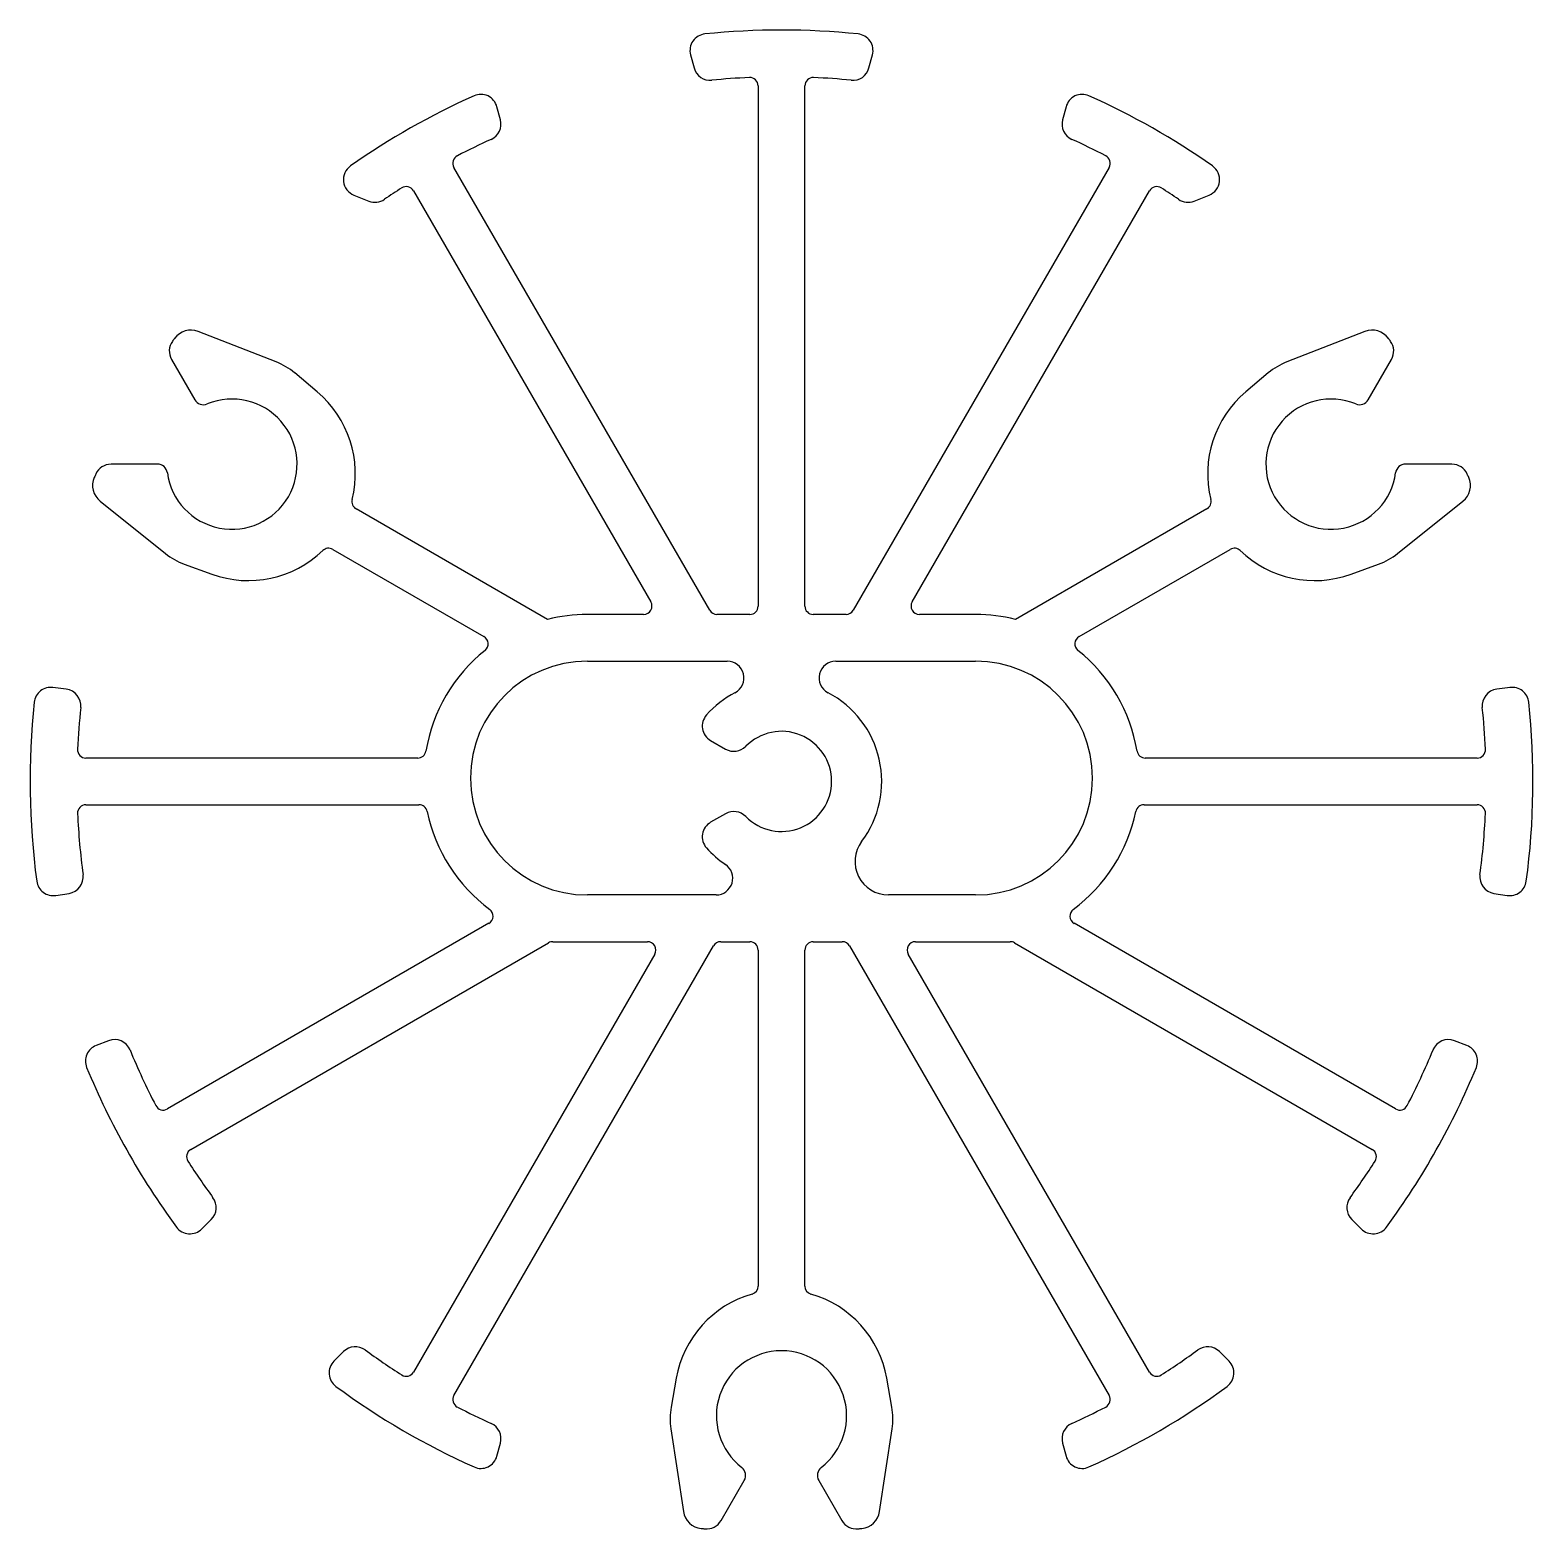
# Model space of a CAD drawing. Extents: x 994.3 to 1039.3, y 373 to 417.9.
import ezdxf

# ---------------------------------------------------------------- set-up
doc = ezdxf.new("R2010")
doc.units = 0
doc.layers.get('0').update_dxf_attribs({"linetype": 'CONTINUOUS'})

msp = doc.modelspace()

# ---------------------------------------------------------------- linework, layer by layer
for p, q in [((1014.124, 417.15), (1014.229, 416.758)), ((1019.466, 416.758), (1019.571, 417.15)), ((1016.148, 416.222), (1016.148, 400.644)), ((1017.548, 400.644), (1017.548, 416.222)), ((1008.433, 415.206), (1008.328, 415.597)), ((1025.367, 415.597), (1025.262, 415.206)), ((1014.697, 400.519), (1007.04, 413.782)), ((1026.656, 413.782), (1018.998, 400.519)), ((1004.047, 412.949), (1004.496, 412.773)), ((1005.827, 413.082), (1012.936, 400.769)), ((1020.759, 400.769), (1027.868, 413.082)), ((1029.199, 412.773), (1029.649, 412.949)), ((1001.713, 407.956), (999.379, 408.867)), ((1034.316, 408.867), (1031.982, 407.956)), ((998.583, 408.029), (999.278, 406.825)), ((1034.417, 406.825), (1035.112, 408.029)), ((1002.945, 407.059), (1002.271, 407.625)), ((1031.424, 407.625), (1030.75, 407.059)), ((998.163, 404.894), (996.773, 404.894)), ((1036.923, 404.894), (1035.532, 404.894)), ((996.445, 403.785), (998.401, 402.22)), ((1035.294, 402.22), (1037.25, 403.785)), ((1009.843, 400.246), (1004.111, 403.556)), ((1029.585, 403.556), (1023.853, 400.246)), ((1003.411, 402.343), (1007.939, 399.729)), ((1025.756, 399.729), (1030.285, 402.343)), ((998.967, 401.902), (999.794, 401.601)), ((1033.901, 401.601), (1034.728, 401.902)), ((1012.72, 400.394), (1011.034, 400.394)), ((1015.898, 400.394), (1014.914, 400.394)), ((1018.782, 400.394), (1017.798, 400.394)), ((1022.661, 400.394), (1020.976, 400.394)), ((1011.034, 398.994), (1015.223, 398.994)), ((1018.473, 398.994), (1022.661, 398.994)), ((995.431, 398.154), (995.034, 398.206)), ((1038.661, 398.206), (1038.264, 398.154)), ((1014.726, 396.618), (1015.171, 396.362)), ((1005.955, 396.094), (996.019, 396.094)), ((1037.676, 396.094), (1027.74, 396.094)), ((996.019, 394.694), (1005.993, 394.694)), ((1027.703, 394.694), (1037.676, 394.694)), ((1015.171, 394.425), (1014.726, 394.169)), ((995.119, 391.98), (995.515, 392.041)), ((1014.888, 391.994), (1011.034, 391.994)), ((1022.661, 391.994), (1020.048, 391.994)), ((1038.181, 392.041), (1038.576, 391.98)), ((1008.087, 391.144), (998.46, 385.586)), ((1035.236, 385.586), (1025.608, 391.144)), ((999.16, 384.373), (1009.876, 390.56)), ((1013.051, 390.219), (1005.827, 377.706)), ((1007.04, 377.006), (1014.812, 390.469)), ((1010.001, 390.594), (1012.835, 390.594)), ((1015.029, 390.594), (1015.898, 390.594)), ((1016.148, 390.344), (1016.148, 380.282)), ((1017.548, 380.282), (1017.548, 390.344)), ((1017.798, 390.594), (1018.666, 390.594)), ((1018.883, 390.469), (1026.656, 377.006)), ((1027.868, 377.706), (1020.644, 390.219)), ((1020.86, 390.594), (1023.695, 390.594)), ((1023.82, 390.56), (1034.536, 384.373)), ((996.699, 387.628), (996.325, 387.485)), ((1037.37, 387.485), (1036.997, 387.628)), ((999.487, 381.992), (999.774, 382.278)), ((1033.921, 382.278), (1034.208, 381.992)), ((1003.735, 378.319), (1003.448, 378.033)), ((1030.247, 378.033), (1029.961, 378.319)), ((1013.696, 377.521), (1013.543, 376.654)), ((1020.152, 376.654), (1019.999, 377.521)), ((1013.536, 376.006), (1013.913, 373.529)), ((1019.782, 373.529), (1020.159, 376.006)), ((1008.328, 375.19), (1008.433, 375.582)), ((1025.262, 375.582), (1025.367, 375.19)), ((1015.037, 373.258), (1015.733, 374.463)), ((1017.963, 374.463), (1018.658, 373.258))]:
    msp.add_line(p, q)
for centre, radius, start, end in [((1014.607, 417.279), 0.5, 95.8459, 195), ((1016.848, 395.394), 22.5, 84.1541, 95.8459), ((1019.088, 417.279), 0.5, 345, 84.1541), ((1014.712, 416.888), 0.5, 195, 275.6748), ((1018.984, 416.888), 0.5, 264.3252, 345), ((1016.848, 395.394), 21.1, 92.6115, 95.6748), ((1015.898, 416.222), 0.25, 360, 92.6115), ((1017.798, 416.222), 0.25, 87.3885, 180), ((1016.848, 395.394), 21.1, 84.3252, 87.3885), ((1016.848, 395.394), 22.5, 114.1541, 125.0015), ((1007.845, 415.468), 0.5, 15, 114.1541), ((1025.85, 415.468), 0.5, 65.8459, 165), ((1016.848, 395.394), 22.5, 54.9985, 65.8459), ((1007.95, 415.076), 0.5, 294.3252, 15), ((1025.745, 415.076), 0.5, 165, 245.6748), ((1016.848, 395.394), 21.1, 114.3252, 117.3885), ((1016.848, 395.394), 21.1, 62.6115, 65.6748), ((1007.256, 413.907), 0.25, 117.3885, 210), ((1026.439, 413.907), 0.25, 330, 62.6115), ((1004.229, 413.415), 0.5, 125.0015, 248.6649), ((1029.467, 413.415), 0.5, 291.3351, 54.9985), ((1016.848, 395.394), 21.1, 122.6115, 124.2919), ((1005.611, 412.957), 0.25, 30, 122.6115), ((1028.085, 412.957), 0.25, 57.3885, 150), ((1016.848, 395.394), 21.1, 55.7081, 57.3885), ((1004.678, 413.239), 0.5, 248.6649, 304.2919), ((1029.017, 413.239), 0.5, 235.7081, 291.3351), ((1016.848, 395.394), 22.5, 143.8632, 144.1477), ((999.161, 408.308), 0.6, 68.6649, 143.8632), ((1034.534, 408.308), 0.6, 36.1368, 111.3351), ((1016.848, 395.394), 22.5, 35.8523, 36.1368), ((999.016, 408.279), 0.5, 144.1477, 210), ((1034.679, 408.279), 0.5, 330, 35.8523), ((1000.985, 406.093), 2, 50, 68.6649), ((1032.71, 406.093), 2, 111.3351, 130), ((1000.393, 404.894), 1.95, 187.6623, 112.3377), ((999.538, 406.975), 0.3, 210, 292.3377), ((1000.888, 404.608), 3.2, 345.9836, 50), ((1032.807, 404.608), 3.2, 130, 194.0164), ((1033.302, 404.894), 1.95, 67.6623, 352.3377), ((1034.157, 406.975), 0.3, 247.6623, 330), ((1016.848, 395.394), 22.5, 155.8523, 156.1368), ((996.773, 404.394), 0.5, 90, 155.8523), ((998.163, 404.594), 0.3, 7.6623, 90), ((1035.532, 404.594), 0.3, 90, 172.3377), ((1036.923, 404.394), 0.5, 24.1477, 90), ((1016.848, 395.394), 22.5, 23.8632, 24.1477), ((996.82, 404.253), 0.6, 156.1368, 231.3351), ((1036.876, 404.253), 0.6, 308.6649, 23.8632), ((1004.236, 403.772), 0.25, 165.9836, 240), ((1029.46, 403.772), 0.25, 300, 14.0164), ((1000.888, 404.608), 3.2, 250, 314.0164), ((1003.286, 402.127), 0.25, 60, 134.0164), ((1030.41, 402.127), 0.25, 45.9836, 120), ((1032.807, 404.608), 3.2, 225.9836, 290), ((999.651, 403.781), 2, 231.3351, 250), ((1034.044, 403.781), 2, 290, 308.6649), ((1012.72, 400.644), 0.25, 270, 30), ((1014.914, 400.644), 0.25, 210, 270), ((1015.898, 400.644), 0.25, 270, 0), ((1017.798, 400.644), 0.25, 180, 270), ((1018.782, 400.644), 0.25, 270, 330), ((1020.976, 400.644), 0.25, 150, 270), ((1011.034, 395.494), 4.9, 90, 104.0781), ((1022.661, 395.494), 4.9, 75.9219, 90), ((1007.814, 399.512), 0.25, 308.7074, 60), ((1025.881, 399.512), 0.25, 120, 231.2926), ((1011.034, 395.494), 4.9, 128.7074, 170.4983), ((1022.661, 395.494), 4.9, 9.5017, 51.2926), ((1011.034, 395.494), 3.5, 90, 270), ((1015.223, 398.494), 0.5, 297.6657, 90), ((1018.473, 398.494), 0.5, 90, 242.3343), ((1022.661, 395.494), 3.5, 270, 90), ((994.97, 397.71), 0.5, 82.5784, 173.9569), ((995.367, 397.658), 0.5, 353.9824, 82.5784), ((1016.848, 395.394), 3, 117.6657, 138.463), ((1016.848, 395.394), 3, 323.1274, 62.3343), ((1038.329, 397.658), 0.5, 97.4216, 186.0176), ((1038.725, 397.71), 0.5, 6.0431, 97.4216), ((1016.848, 395.394), 22.5, 173.9569, 187.6273), ((1016.848, 395.394), 21.1, 173.9824, 177.3885), ((1014.976, 397.051), 0.5, 138.463, 240), ((1016.848, 395.394), 21.1, 2.6115, 6.0176), ((1016.848, 395.394), 22.5, 352.3727, 6.0431), ((1016.848, 395.394), 1.5, 224.4775, 135.5225), ((996.019, 396.344), 0.25, 177.3885, 270), ((1005.955, 396.344), 0.25, 270, 350.4983), ((1015.421, 396.795), 0.5, 240, 315.5225), ((1027.74, 396.344), 0.25, 189.5017, 270), ((1037.676, 396.344), 0.25, 270, 2.6115), ((996.019, 394.444), 0.25, 90, 182.6115), ((1005.993, 394.444), 0.25, 11.7624, 90), ((1027.703, 394.444), 0.25, 90, 168.2376), ((1037.676, 394.444), 0.25, 357.3885, 90), ((1016.848, 395.394), 21.1, 182.6115, 187.6046), ((1011.034, 395.494), 4.9, 191.7624, 233.3728), ((1015.421, 393.992), 0.5, 44.4775, 120), ((1022.661, 395.494), 4.9, 306.6272, 348.2376), ((1016.848, 395.394), 21.1, 352.3954, 357.3885), ((1014.976, 393.736), 0.5, 120, 221.537), ((1016.848, 395.394), 3, 221.537, 235.9567), ((1020.048, 392.994), 1, 143.1274, 270), ((1014.888, 392.494), 0.5, 270, 55.9567), ((995.042, 392.474), 0.5, 187.6273, 278.8537), ((995.438, 392.535), 0.5, 278.8537, 7.6046), ((1038.258, 392.535), 0.5, 172.3954, 261.1463), ((1038.653, 392.474), 0.5, 261.1463, 352.3727), ((1007.962, 391.36), 0.25, 300, 53.3728), ((1025.733, 391.36), 0.25, 126.6272, 240), ((1010.001, 390.344), 0.25, 90, 120), ((1012.835, 390.344), 0.25, 330, 90), ((1015.029, 390.344), 0.25, 90, 150), ((1015.898, 390.344), 0.25, 0, 90), ((1017.798, 390.344), 0.25, 90, 180), ((1018.666, 390.344), 0.25, 30, 90), ((1020.86, 390.344), 0.25, 90, 210), ((1023.695, 390.344), 0.25, 60, 90), ((996.504, 387.018), 0.5, 111.0032, 202.3772), ((996.878, 387.162), 0.5, 22.4027, 111.0032), ((1036.817, 387.162), 0.5, 68.9968, 157.5973), ((1037.191, 387.018), 0.5, 337.6228, 68.9968), ((1016.848, 395.394), 21.1, 202.4027, 207.3885), ((1016.848, 395.394), 21.1, 332.6115, 337.5973), ((1016.848, 395.394), 22.5, 202.3772, 216.3749), ((1016.848, 395.394), 22.5, 323.6251, 337.6228), ((998.335, 385.802), 0.25, 207.3885, 300), ((1035.361, 385.802), 0.25, 240, 332.6115), ((999.285, 384.157), 0.25, 120, 212.6115), ((1034.411, 384.157), 0.25, 327.3885, 60), ((1016.848, 395.394), 21.1, 212.6115, 216.2149), ((1016.848, 395.394), 21.1, 323.7851, 327.3885), ((999.421, 382.632), 0.5, 314.9469, 36.2149), ((1034.275, 382.632), 0.5, 143.7851, 225.0531), ((999.134, 382.346), 0.5, 216.3749, 314.9469), ((1034.561, 382.346), 0.5, 225.0531, 323.6251), ((1015.898, 380.282), 0.25, 285.9836, 360), ((1017.798, 380.282), 0.25, 180, 254.0164), ((1016.848, 376.966), 3.2, 105.9836, 170), ((1016.848, 376.966), 3.2, 10, 74.0164), ((1004.088, 377.965), 0.5, 53.7908, 134.9469), ((1029.608, 377.965), 0.5, 45.0531, 126.2092), ((1003.801, 377.679), 0.5, 134.9469, 233.6288), ((1016.848, 395.394), 21.1, 233.7908, 237.3885), ((1016.848, 376.394), 1.95, 307.6623, 232.3377), ((1016.848, 395.394), 21.1, 302.6115, 306.2092), ((1029.894, 377.679), 0.5, 306.3712, 45.0531), ((1005.611, 377.831), 0.25, 237.3885, 330), ((1028.085, 377.831), 0.25, 210, 302.6115), ((1016.848, 395.394), 22.5, 233.6288, 245.8459), ((1016.848, 395.394), 22.5, 294.1541, 306.3712), ((1007.256, 376.881), 0.25, 150, 242.6115), ((1016.848, 395.394), 21.1, 242.6115, 245.6748), ((1015.513, 376.307), 2, 170, 188.6649), ((1018.182, 376.307), 2, 351.3351, 10), ((1016.848, 395.394), 21.1, 294.3252, 297.3885), ((1026.439, 376.881), 0.25, 297.3885, 30), ((1007.95, 375.711), 0.5, 345, 65.6748), ((1025.745, 375.711), 0.5, 114.3252, 195), ((1007.845, 375.32), 0.5, 245.8459, 345), ((1015.473, 374.613), 0.3, 330, 52.3377), ((1018.222, 374.613), 0.3, 127.6623, 210), ((1025.85, 375.32), 0.5, 195, 294.1541), ((1014.506, 373.619), 0.6, 188.6649, 263.8632), ((1019.189, 373.619), 0.6, 276.1368, 351.3351), ((1014.604, 373.508), 0.5, 264.1477, 330), ((1019.091, 373.508), 0.5, 210, 275.8523), ((1016.848, 395.394), 22.5, 263.8632, 264.1477), ((1016.848, 395.394), 22.5, 275.8523, 276.1368)]:
    msp.add_arc(centre, radius, start, end)

doc.saveas('drawing.dxf')
